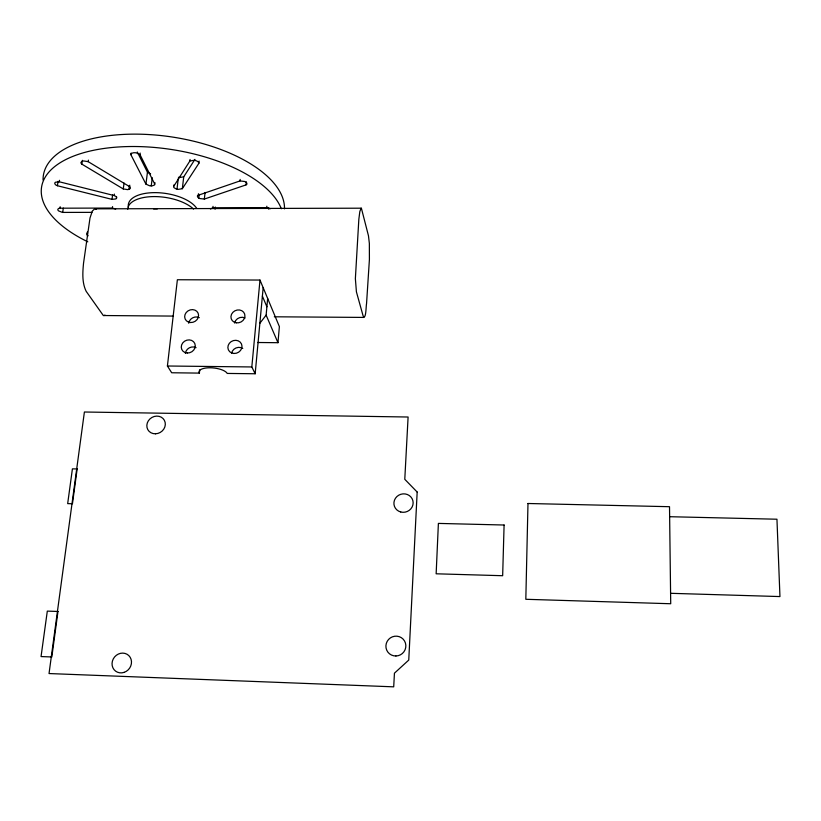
<?xml version="1.0" encoding="UTF-8"?>
<svg xmlns="http://www.w3.org/2000/svg" width="821" height="821" viewBox="0 0 821 821"><rect width="100%" height="100%" fill="white"/><g stroke="black" fill="none" stroke-linecap="round" stroke-linejoin="round"><path stroke-width="1.23" d="M257.65 342.501L277.96 342.696L279.376 326.604L259.99 280.053L177.377 279.745L167.412 366.002L171.692 372.765L199.38 373.103A14.316 5.244 6.1 0 1 210.217 367.787A14.316 5.244 6.1 0 1 227.212 373.432L255.167 373.76L263.172 287.689M277.96 342.696L266.127 315.151L267.656 298.464M210.422 208.986L212.885 207.826L266.702 207.692L266.835 206.225M255.167 373.76L251.821 366.956L259.99 280.053M268.559 209.068L268.693 207.61M246.043 184.899L247.008 184.089L246.628 182.806A5.798 2.843 7.1 0 0 244.781 181.503L240.019 180.928L198.261 195.254L197.368 196.045L197.82 197.276A5.655 2.699 7.9 0 0 198.764 198.035A5.716 2.73 7.9 0 0 199.698 198.528L204.347 199.072L246.043 184.899L246.341 181.903M240.019 180.928L240.173 179.419M212.885 207.826L213.039 206.358M215.071 209.191L215.307 207.015M199.38 373.103L199.729 369.819M204.347 199.072L205.076 192.453M198.836 163.369L198.692 162.281L197.009 161.09A5.963 2.956 8.4 0 0 194.156 160.28L189.887 160.998L173.642 186.47L173.816 187.486L175.478 188.594A5.737 2.75 8.5 0 0 177.008 189.117A5.798 2.781 8.5 0 0 178.239 189.364L182.334 188.697L198.836 163.369L199.103 161.08M198.261 195.254L198.436 193.777M198.764 198.035L199.175 194.351M189.887 160.998L190.061 159.469M177.008 189.117L178.239 178.732M182.334 188.697L183.719 176.833L194.946 159.377M173.642 186.47L173.816 184.971M154.738 184.089L139.981 154.605L136.204 152.85A6.034 2.966 9.8 0 0 133.238 152.809L131.268 153.465L130.867 154.676L145.943 184.13L149.555 185.762A5.768 2.761 9.1 0 0 151.238 185.885A5.839 2.791 9.1 0 0 152.408 185.803L154.656 184.91L154.923 182.601M145.943 184.13L147.452 172.236L137.281 151.988M151.238 185.885L152.254 177.705M139.981 154.605L140.186 153.075M130.867 154.676L131.073 153.137M128.938 189.312L129.42 185.608M129.605 186.654L88.186 161.665L83.68 160.947A5.993 2.863 10.7 0 0 81.556 161.686L80.838 162.825L81.813 164.108L123.263 188.943L127.594 189.62A5.809 2.74 9.6 0 0 129.718 188.943C131.709 187.876 128.784 186.521 129.79 185.177M123.263 188.943L124.053 183.032M112.005 199.37L57.419 185.741L55.448 184.756L54.761 183.473A5.839 2.689 10.8 0 1 55.469 182.231L59.297 181.79L114.15 195.552L116.038 196.517L116.613 197.748A5.737 2.658 9.7 0 1 116.449 198.313A5.675 2.627 9.7 0 1 115.812 198.949L112.005 199.37L112.6 194.988M91.931 212.362L62.386 212.413L58.578 210.894A5.634 2.514 10.4 0 1 57.798 209.54L58.404 208.544L59.964 208.195L112.364 208.062L112.559 206.615M114.15 195.552L114.345 194.084M116.449 198.313L116.644 196.845M87.457 231.922L86.544 234.026L87.139 235.124A5.429 2.371 9.5 0 0 88.124 235.812M88.186 161.665L88.401 160.146M81.813 164.108L82.367 160.331M59.964 208.195L60.179 206.748M62.683 212.413L63.32 208.113M57.419 185.741L58.086 181.308M59.297 181.79L59.523 180.312M259.857 323.258L266.127 315.151M183.719 176.833L179.635 177.5A5.778 2.822 8.6 0 1 178.414 177.254M361.127 208.195L359.824 211.572L358.839 219.299L355.37 278.668L356.417 291.865L363.149 316.044C366.145 320.58 366.012 305.32 366.535 303.832L369.409 259.508L369.358 243.447L368.475 235.812L361.384 208.195L94.713 208.832L92.342 211.048L90.002 217.986L83.547 263.13C82.623 272.48 81.915 282.722 86.205 291.373L103.323 315.531L173.067 316.085M105.006 315.11L103.867 315.603M274.306 316.793L364.021 317.419M167.412 366.002L251.821 366.956M669.638 516.707L776.953 519.221L779.95 596.569L670.593 593.306M266.702 207.692L270.13 208.852M112.364 208.062L115.669 209.027M150.612 173.816L147.452 172.236M95.308 208.832L96.426 209.427M262.381 296.124L266.897 306.787M43.061 180.035A121.795 57.46 8.7 0 1 164.138 135.917A121.795 57.46 8.7 0 1 284.487 208.883M87.806 241.815A122.175 56.731 8.6 0 1 99.269 149.206A122.175 56.731 8.6 0 1 281.326 208.75M127.758 209.222A35.477 16.338 8.5 0 1 154.235 196.578A35.477 16.338 8.5 0 1 193.551 209.068M153.599 208.924A26.652 12.141 8.4 0 1 157.314 208.914M128.394 207.046A35.436 16.41 8.5 0 1 156.339 192.648A35.436 16.41 8.5 0 1 196.783 208.462M234.58 323.033A7.04 6.301 -23.7 0 1 245.11 317.994M231.573 353.215A7.102 6.394 -25 0 1 242.77 348.453M185.392 353.328A7.081 6.332 -27.4 0 1 196.075 347.673M188.738 323.258A7.03 6.24 -26.1 0 1 199.339 317.665M527.985 503.499L525.82 599.289L670.716 603.743L669.515 506.701L527.985 503.499M504.094 525.019L502.657 575.716L436.146 573.797L438.393 523.408L504.094 525.019M417.171 492.036L408.755 660.074L394.439 673.179L393.711 686.838L49.034 673.548L84.399 412.009L408.099 417.017L404.784 479.3L417.171 492.036M77.153 468.955L72.453 503.745L67.671 503.632L72.412 468.863L77.153 468.955M57.973 611.471L51.826 656.964L41.05 656.564L47.31 611.111L57.973 611.471M236.294 322.807A7.122 6.352 -23.7 0 0 244.658 314.043A7.122 6.352 -23.7 0 0 232.856 312.339A7.122 6.352 -23.7 0 0 236.294 322.807M233.964 353.471A7.184 6.455 -24.9 0 0 241.466 343.917A7.184 6.455 -24.9 0 0 229.346 343.291A7.184 6.455 -24.9 0 0 233.964 353.471M187.219 352.999A7.163 6.394 -27.3 0 0 194.782 343.476A7.163 6.394 -27.3 0 0 182.775 342.86A7.163 6.394 -27.3 0 0 187.219 352.999M190.595 322.52A7.102 6.291 -26 0 0 198.097 313.14A7.102 6.291 -26 0 0 186.172 312.555A7.102 6.291 -26 0 0 190.595 322.52M124.125 672.368A10.232 9.39 -50.6 0 0 128.774 655.548A10.232 9.39 -50.6 0 0 112.415 661.079A10.232 9.39 -50.6 0 0 124.125 672.368M155.497 433.796A9.513 8.569 -32.5 0 0 164.354 420.27A9.513 8.569 -32.5 0 0 148.365 420.783A9.513 8.569 -32.5 0 0 155.497 433.796M395.927 655.989A10.037 9.852 -36.5 0 0 404.496 640.914A10.037 9.852 -36.5 0 0 387.214 641.314A10.037 9.852 -36.5 0 0 395.927 655.989M400.74 511.986A9.657 9.195 -16.9 0 0 412.891 500.728A9.657 9.195 -16.9 0 0 396.943 496.52A9.657 9.195 -16.9 0 0 400.74 511.986"/></g></svg>
